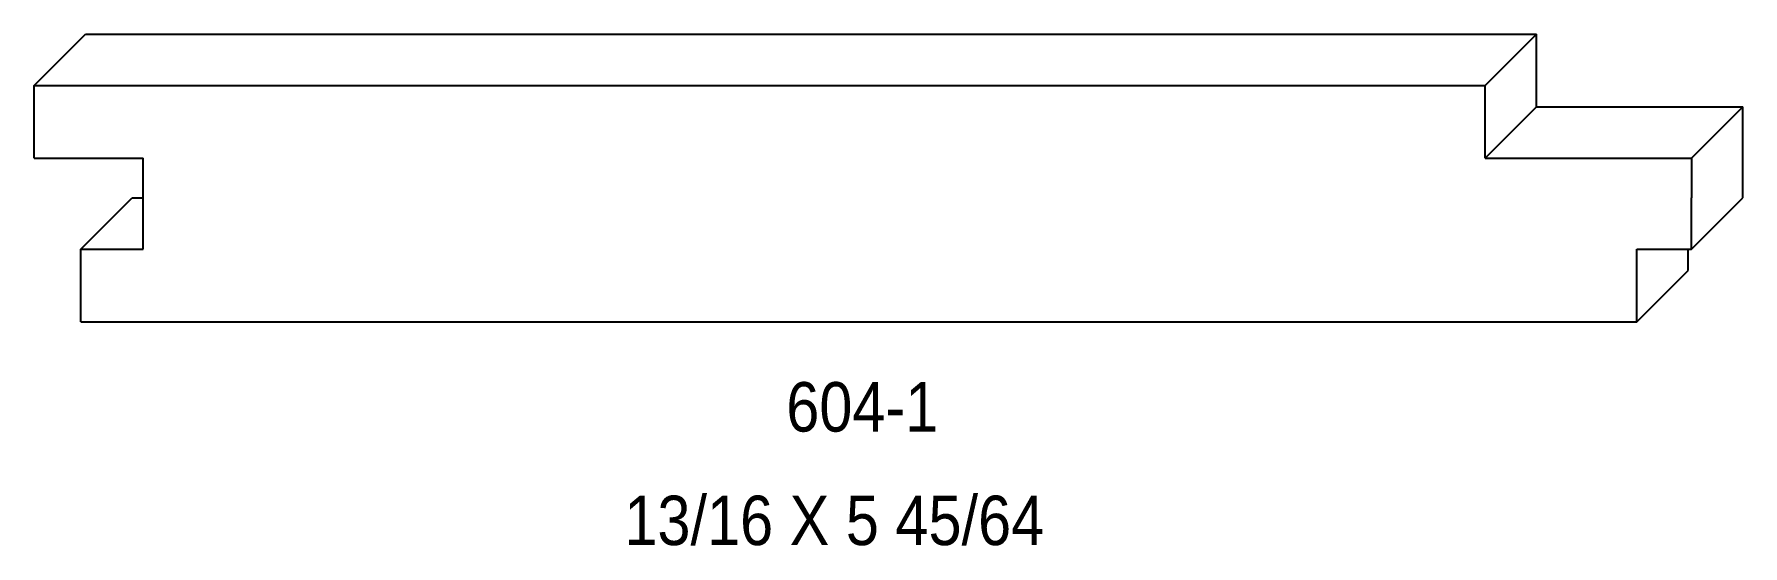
# Model space of a CAD drawing. Extents: x 40.8 to 46.68, y 154.88 to 156.64.
import ezdxf

# ---------------------------------------------------------------- set-up
doc = ezdxf.new("R2010")
doc.units = 0
doc.header["$LTSCALE"] = 5
doc.layers.add('PROFILE', color=7, linetype='CONTINUOUS')
doc.styles.add('TXT', font='TXT', dxfattribs={"height": 3.5})

msp = doc.modelspace()

# ---------------------------------------------------------------- linework, layer by layer
at = {"layer": 'PROFILE', "color": 1, "linetype": 'CONTINUOUS'}
for p, q in [((40.799, 156.4656), (40.9758, 156.6423)), ((40.9758, 156.6423), (45.9676, 156.6423)), ((45.7908, 156.4656), (45.9676, 156.6423)), ((45.9676, 156.3924), (45.9676, 156.6423)), ((40.799, 156.2157), (40.799, 156.4656)), ((40.799, 156.4656), (45.7908, 156.4656)), ((45.7908, 156.2157), (45.7908, 156.4656)), ((45.7908, 156.2157), (45.9676, 156.3924)), ((45.9676, 156.3924), (46.6774, 156.3924)), ((46.5007, 156.2157), (46.6774, 156.3924)), ((46.6774, 156.08), (46.6774, 156.3924)), ((40.799, 156.2157), (41.1739, 156.2157)), ((41.1739, 155.9033), (41.1739, 156.2157)), ((45.7908, 156.2157), (46.5007, 156.2157)), ((46.5007, 156.2157), (46.5007, 156.08)), ((40.959, 155.9033), (41.1357, 156.08)), ((41.1357, 156.08), (41.1739, 156.08)), ((46.5007, 155.9033), (46.6774, 156.08)), ((46.5007, 155.9033), (46.5007, 156.08)), ((40.959, 155.9033), (41.1739, 155.9033)), ((40.959, 155.6533), (40.959, 155.9033)), ((46.3132, 155.6533), (46.3132, 155.9033)), ((46.3132, 155.9033), (46.4899, 155.9033)), ((46.4899, 155.83), (46.4899, 155.9033)), ((46.4899, 155.9033), (46.5007, 155.9033)), ((46.3132, 155.6533), (46.4899, 155.83)), ((40.959, 155.6533), (46.3132, 155.6533))]:
    msp.add_line(p, q, dxfattribs=at)

# ---------------------------------------------------------------- texts
at = {"layer": 'PROFILE', "color": 1, "linetype": 'CONTINUOUS', "style": 'TXT', "width": 0.9}
for s, height, p in [('604-1', 0.16996, (43.3865, 155.2764)), ('13/16 X 5 45/64', 0.169956, (42.8295, 154.8861))]:
    msp.add_text(s, height=height, dxfattribs=at).set_placement(p)

doc.saveas('drawing.dxf')
